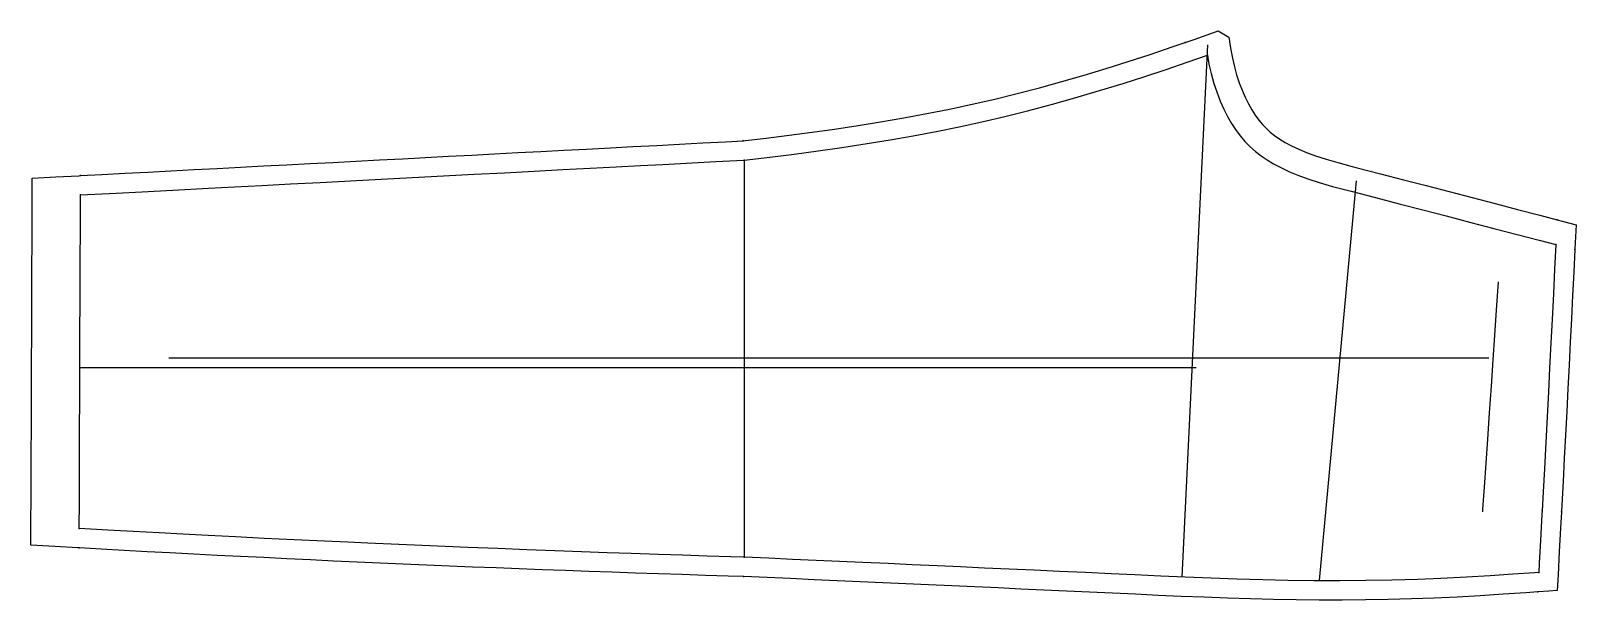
# Model space of a CAD drawing. Extents: x -3478 to -2462, y -1246 to -872.
import ezdxf

# ---------------------------------------------------------------- set-up
doc = ezdxf.new("R2010")
doc.units = 0
for name, color, linetype in [('1', 1, 'Continuous'), ('14', 3, 'Continuous'), ('4', 2, 'Continuous'), ('7', 7, 'Continuous'), ('8', 6, 'Continuous')]:
    doc.layers.add(name, color=color, linetype=linetype)

msp = doc.modelspace()

# ---------------------------------------------------------------- linework, layer by layer
at = {"layer": '1'}
msp.add_lwpolyline([(-3009.311829, -1230.401001), (-3009.226685, -1230.403595), (-3019.46264, -1230.087665), (-3034.39253, -1229.618535), (-3049.702335, -1229.126509), (-3065.142399, -1228.61561), (-3080.425079, -1228.096191), (-3095.822978, -1227.561881), (-3111.104831, -1227.0208), (-3126.506903, -1226.463729), (-3141.787877, -1225.899025), (-3156.79887, -1225.332418), (-3172.079001, -1224.743072), (-3187.508085, -1224.134487), (-3202.787187, -1223.517741), (-3217.881736, -1222.893905), (-3233.159553, -1222.246674), (-3248.248011, -1221.590714), (-3263.524234, -1220.908836), (-3278.957945, -1220.201419), (-3294.232597, -1219.484349), (-3309.630662, -1218.746233), (-3324.903943, -1217.999919), (-3340.186976, -1217.239741), (-3355.458992, -1216.467738), (-3370.844855, -1215.678401), (-3386.642195, -1214.855972), (-3401.516502, -1214.070075), (-3416.786021, -1213.250026), (-3431.863735, -1212.426735), (-3446.302185, -1211.631165), (-3447.171249, -1211.583285), (-3462.350577, -1210.745765), (-3478.045654, -1209.879913), (-3477.987383, -1194.413927), (-3477.92951, -1179.081333), (-3477.872553, -1164.007021), (-3477.814613, -1148.674415), (-3477.756705, -1133.341801), (-3477.699936, -1118.29496), (-3477.64213, -1102.96233), (-3477.585346, -1087.897261), (-3477.527567, -1072.564633), (-3477.469769, -1057.22005), (-3477.412052, -1041.887433), (-3477.355232, -1026.781116), (-3477.297592, -1011.448514), (-3477.240002, -996.130664), (-3477.182317, -980.798025), (-3477.13623, -968.559494), (-3461.575787, -967.743905), (-3446.482899, -966.952831), (-3445.379944, -966.895065), (-3431.453636, -966.165102), (-3416.244382, -965.367947), (-3401.169729, -964.577849), (-3385.960448, -963.780692), (-3370.763887, -962.984195), (-3355.55459, -962.187023), (-3340.249539, -961.384826), (-3325.040208, -960.587653), (-3309.779753, -959.787815), (-3294.570433, -958.99066), (-3279.541839, -958.202967), (-3264.332549, -957.405798), (-3248.839004, -956.593736), (-3233.695802, -955.800036), (-3218.486598, -955.002872), (-3203.285317, -954.206122), (-3188.075993, -953.408952), (-3173.047334, -952.621252), (-3157.837966, -951.824076), (-3142.694667, -951.030361), (-3127.485316, -950.233186), (-3112.516165, -949.448609), (-3096.7824, -948.62397), (-3082.046471, -947.851633), (-3066.312747, -947.026991), (-3051.401687, -946.24546), (-3036.003066, -945.438369), (-3021.089775, -944.656712), (-3009.49646, -944.049072), (-3009.904175, -944.071808), (-2994.364497, -942.248276), (-2979.366768, -940.390748), (-2964.082877, -938.363594), (-2949.462491, -936.295356), (-2933.90045, -933.960307), (-2919.291325, -931.621764), (-2903.782514, -928.956048), (-2888.656645, -926.153715), (-2873.706642, -923.17135), (-2858.94311, -920.012457), (-2844.082419, -916.612021), (-2829.367135, -913.014473), (-2814.61536, -909.169133), (-2799.935315, -905.112787), (-2785.297134, -900.85662), (-2770.74539, -896.45154), (-2756.196155, -891.899953), (-2741.794263, -887.231473), (-2727.345394, -882.371778), (-2718.69751, -879.37912), (-2712.956698, -877.392386), (-2698.927446, -872.450689), (-2697.154541, -871.821671), (-2690.020142, -875.925751), (-2688.938911, -883.064311), (-2687.684226, -889.673573), (-2686.372046, -895.365195), (-2684.923484, -900.569737), (-2683.197806, -905.842142), (-2681.321483, -910.818174), (-2679.331223, -915.404734), (-2677.223181, -919.65361), (-2674.978519, -923.628882), (-2672.687836, -927.196232), (-2670.344437, -930.40869), (-2667.885241, -933.366154), (-2665.355082, -936.020179), (-2662.793011, -938.349914), (-2659.945575, -940.599397), (-2656.599024, -942.906031), (-2652.99567, -945.085335), (-2648.784253, -947.329994), (-2644.129234, -949.516332), (-2638.888095, -951.69323), (-2632.955847, -953.879588), (-2625.971343, -956.174155), (-2618.46872, -958.369666), (-2608.861463, -960.88631), (-2605.582275, -961.691589), (-2590.302121, -965.659611), (-2575.154372, -969.59562), (-2560.360424, -973.442865), (-2545.208427, -977.387123), (-2530.054009, -981.33629), (-2514.90405, -985.288512), (-2500.202249, -989.127573), (-2485.461687, -992.979689), (-2474.202728, -995.923767), (-2470.872436, -996.794594), (-2461.647034, -999.208145), (-2462.422646, -1015.044467), (-2462.446899, -1015.539017), (-2463.175792, -1030.403397), (-2463.927035, -1045.629909), (-2464.692517, -1060.98822), (-2465.464994, -1076.346186), (-2466.228513, -1091.416261), (-2467.012416, -1106.773657), (-2467.797521, -1122.028056), (-2468.594828, -1137.384771), (-2469.395605, -1152.66825), (-2470.208181, -1168.024162), (-2471.025911, -1183.309922), (-2471.273193, -1187.898483), (-2471.856432, -1198.664861), (-2472.691164, -1213.941368), (-2473.53415, -1229.274558), (-2474.098816, -1239.542999), (-2479.531149, -1239.945499), (-2486.871338, -1240.480957), (-2494.720907, -1241.053543), (-2509.724656, -1242.097579), (-2524.809775, -1243.05396), (-2539.827035, -1243.881671), (-2554.902727, -1244.574471), (-2569.933005, -1245.118706), (-2585.225542, -1245.518635), (-2600.263671, -1245.762144), (-2615.554173, -1245.867775), (-2630.594287, -1245.841591), (-2645.69489, -1245.69246), (-2660.732586, -1245.429406), (-2675.910788, -1245.058394), (-2690.943747, -1244.597494), (-2706.40318, -1244.039139), (-2721.430755, -1243.428841), (-2736.546233, -1242.767202), (-2751.570435, -1242.08116), (-2766.633089, -1241.3822), (-2781.656921, -1240.686679), (-2796.744949, -1239.991393), (-2811.769016, -1239.301839), (-2826.830313, -1238.612746), (-2841.854591, -1237.927032), (-2857.197087, -1237.228624), (-2872.221583, -1236.546618), (-2887.558234, -1235.852272), (-2902.582858, -1235.173695), (-2917.616414, -1234.496334), (-2932.641176, -1233.820984), (-2947.799766, -1233.141168), (-2962.824707, -1232.468874), (-2978.334403, -1231.776881), (-2993.640882, -1231.096149)], close=True, dxfattribs=at)
at = {"layer": '14'}
msp.add_lwpolyline([(-3008.834839, -1217.709656), (-3008.834839, -1217.709656), (-3017.636958, -1217.442238), (-3033.233446, -1216.952575), (-3049.333834, -1216.431846), (-3065.293258, -1215.902295), (-3083.303249, -1215.289568), (-3099.023461, -1214.741854), (-3115.774474, -1214.144947), (-3133.431219, -1213.500639), (-3151.868498, -1212.810729), (-3170.961247, -1212.077009), (-3190.584263, -1211.301277), (-3205.574298, -1210.692986), (-3220.739415, -1210.06283), (-3236.026859, -1209.411567), (-3256.509184, -1208.511689), (-3269.532509, -1207.92222), (-3284.823078, -1207.213926), (-3304.93608, -1206.258047), (-3324.540757, -1205.302299), (-3343.42464, -1204.361151), (-3361.375277, -1203.449072), (-3378.180218, -1202.580529), (-3393.627012, -1201.769992), (-3410.701952, -1200.86043), (-3427.368288, -1199.958218), (-3446.253967, -1198.914566), (-3446.253967, -1198.914566), (-3446.186571, -1181.064599), (-3446.127599, -1165.441022), (-3446.064441, -1148.704144), (-3446.003058, -1132.433047), (-3445.93782, -1115.134681), (-3445.880177, -1099.8449), (-3445.818694, -1083.53042), (-3445.761287, -1068.291453), (-3445.696383, -1051.056701), (-3445.635129, -1034.785903), (-3445.579012, -1019.875955), (-3445.52308, -1005.011518), (-3445.464389, -989.409955), (-3445.427551, -979.614944), (-3445.427551, -979.614944), (-3421.954266, -978.384639), (-3405.13624, -977.503155), (-3384.720775, -976.433119), (-3361.247494, -975.202814), (-3344.166317, -974.307538), (-3326.125839, -973.361982), (-3307.285914, -972.374525), (-3287.806461, -971.353548), (-3267.847333, -970.30743), (-3247.568431, -969.244551), (-3227.129644, -968.173293), (-3206.690875, -967.102035), (-3186.411993, -966.039158), (-3166.452883, -964.993041), (-3146.973394, -963.972062), (-3128.133487, -962.984606), (-3110.09301, -962.03905), (-3093.011818, -961.143773), (-3077.049861, -960.307159), (-3062.366991, -959.537585), (-3043.090717, -958.527258), (-3027.591754, -957.71491), (-3013.734954, -956.988633), (-3008.831787, -956.731644), (-3008.831787, -956.731644), (-2992.030326, -954.780228), (-2976.023378, -952.76606), (-2960.165227, -950.638805), (-2944.525127, -948.407377), (-2927.887784, -945.873598), (-2912.856144, -943.42222), (-2897.772384, -940.779971), (-2882.625891, -937.920619), (-2867.518314, -934.854549), (-2852.455397, -931.576959), (-2837.442901, -928.083052), (-2822.486587, -924.368029), (-2806.124088, -920.025888), (-2791.411355, -915.883832), (-2775.096544, -911.062286), (-2759.646524, -906.299712), (-2745.407461, -901.755332), (-2731.266945, -897.101951), (-2717.379236, -892.393831), (-2704.195251, -887.772369), (-2704.195251, -887.772369), (-2703.153598, -893.671255), (-2701.709229, -899.896672), (-2699.909011, -906.26481), (-2698.024605, -911.922388), (-2695.70392, -917.919093), (-2693.285391, -923.327293), (-2690.903811, -928.003125), (-2688.220389, -932.649763), (-2685.219005, -937.204354), (-2682.463331, -940.884197), (-2679.466321, -944.420111), (-2676.218637, -947.775733), (-2672.630627, -950.984066), (-2668.872201, -953.895486), (-2664.896076, -956.594862), (-2660.731154, -959.094681), (-2655.52472, -961.848637), (-2650.137974, -964.354796), (-2644.620863, -966.634735), (-2638.086074, -969.037546), (-2630.73611, -971.440363), (-2621.895099, -974.023611), (-2613.037058, -976.351752), (-2609.504089, -977.205887), (-2593.670415, -981.317264), (-2578.09667, -985.364598), (-2562.443186, -989.43598), (-2547.074003, -993.437133), (-2530.993536, -997.6283), (-2515.695197, -1001.620179), (-2500.379213, -1005.620246), (-2485.829005, -1009.423239), (-2475.001373, -1012.255325), (-2475.000153, -1012.230072), (-2475.001373, -1012.255325), (-2475.791159, -1028.407808), (-2476.589728, -1044.561161), (-2477.429427, -1061.395658), (-2478.200835, -1076.734589), (-2479.049733, -1093.477569), (-2479.848042, -1109.09123), (-2480.69099, -1125.436176), (-2481.571723, -1142.35202), (-2482.483385, -1159.678371), (-2483.28423, -1174.734681), (-2483.954773, -1187.214432), (-2484.091127, -1189.738551), (-2485.01176, -1206.66805), (-2485.833343, -1221.65187), (-2486.166687, -1227.698975), (-2486.166687, -1227.698975), (-2489.039579, -1227.920405), (-2503.245918, -1228.944089), (-2518.202078, -1229.924143), (-2533.77622, -1230.83706), (-2550.525367, -1231.675854), (-2565.837371, -1232.281581), (-2582.904985, -1232.764824), (-2599.978698, -1233.057248), (-2617.055946, -1233.170634), (-2634.134278, -1233.116769), (-2651.211205, -1232.907435), (-2667.633162, -1232.570389), (-2684.701129, -1232.092887), (-2701.764572, -1231.505503), (-2718.824405, -1230.828842), (-2734.739796, -1230.136124), (-2751.795702, -1229.355383), (-2767.445334, -1228.62989), (-2784.459881, -1227.843946), (-2801.366233, -1227.065985), (-2818.094192, -1226.298951), (-2834.573504, -1225.545789), (-2850.73399, -1224.809444), (-2866.505399, -1224.092862), (-2881.817549, -1223.398987), (-2898.407292, -1222.649186), (-2914.226938, -1221.936044), (-2930.779502, -1221.191759), (-2946.120726, -1220.503661), (-2961.433327, -1219.818512), (-2977.176827, -1219.115883), (-2992.629589, -1218.428166)], close=True, dxfattribs=at)
at = {"layer": '4'}
for p in [(-2718.69751, -879.37912), (-2704.195251, -887.772369), (-3009.49646, -944.049072), (-3008.831787, -956.731644), (-3445.379944, -966.895065), (-3445.427551, -979.614944), (-2474.202728, -995.923767), (-2475.001373, -1012.255325), (-2475.001373, -1012.255325), (-2462.446899, -1015.539017), (-2483.954773, -1187.214432), (-2471.273193, -1187.898483), (-3446.253967, -1198.914566), (-3446.302185, -1211.631165), (-3008.834839, -1217.709656), (-2486.166687, -1227.698975), (-3009.226685, -1230.403595), (-2486.871338, -1240.480957)]:
    msp.add_point(p, dxfattribs=at)
at = {"layer": '7'}
msp.add_line((-3387.257385, -1086.681671), (-2519.147034, -1086.681671), dxfattribs=at)
at = {"layer": '8'}
for points in [[(-2704.065552, -880.864716), (-2720.934143, -1230.720215)], [(-3008.831787, -956.731644), (-3008.831787, -973.745633), (-3008.831787, -990.646865), (-3008.831787, -1006.770381), (-3008.831787, -1022.243641), (-3008.831787, -1038.907281), (-3008.831787, -1056.443371), (-3008.831787, -1074.534009), (-3008.831787, -1088.170834), (-3008.831787, -1106.466293), (-3008.831787, -1121.476388), (-3008.831787, -1138.921756), (-3008.831787, -1155.439752), (-3008.831787, -1170.703067), (-3008.831787, -1186.487829), (-3008.831787, -1201.224171), (-3008.831787, -1215.725005), (-3008.831787, -1217.709656)], [(-2606.329041, -970.297089), (-2630.596313, -1233.007431)], [(-2512.876892, -1036.706619), (-2514.149191, -1055.244954), (-2515.283431, -1071.771659), (-2516.389726, -1087.891196), (-2517.579142, -1105.221855), (-2518.792307, -1122.898558), (-2519.969848, -1140.056196), (-2521.052394, -1155.829693), (-2522.14246, -1171.712756), (-2523.136343, -1186.194356), (-2523.252869, -1187.892227)], [(-3445.840759, -1093.033142), (-3425.563161, -1093.026524), (-3407.998052, -1093.021114), (-3390.544425, -1093.015965), (-3370.332396, -1093.010254), (-3353.510421, -1093.005696), (-3335.377803, -1093.000977), (-3316.037797, -1092.996163), (-3295.593701, -1092.99132), (-3274.148769, -1092.986513), (-3251.806271, -1092.98181), (-3236.463632, -1092.978764), (-3220.798537, -1092.975813), (-3204.841652, -1092.972976), (-3188.623541, -1092.970273), (-3172.174765, -1092.967723), (-3155.525997, -1092.965347), (-3138.707797, -1092.963163), (-3121.750727, -1092.961191), (-3104.685459, -1092.959451), (-3087.542554, -1092.957963), (-3070.352573, -1092.956745), (-3061.107606, -1092.95621), (-3035.316929, -1092.955164), (-3018.18493, -1092.954813), (-3001.145686, -1092.954719), (-2984.236208, -1092.954863), (-2967.493693, -1092.955229), (-2950.955081, -1092.955798), (-2934.657531, -1092.956552), (-2918.638202, -1092.957474), (-2902.934038, -1092.958546), (-2887.582196, -1092.95975), (-2872.619829, -1092.961068), (-2850.987479, -1092.963221), (-2830.43991, -1092.965531), (-2811.102231, -1092.967937), (-2793.099726, -1092.970381), (-2776.557502, -1092.972801), (-2761.600726, -1092.975138), (-2744.34096, -1092.978021), (-2727.494754, -1092.98105), (-2713.775092, -1092.98372), (-2711.645813, -1092.984161)]]:
    msp.add_lwpolyline(points, dxfattribs=at)

doc.saveas('drawing.dxf')
